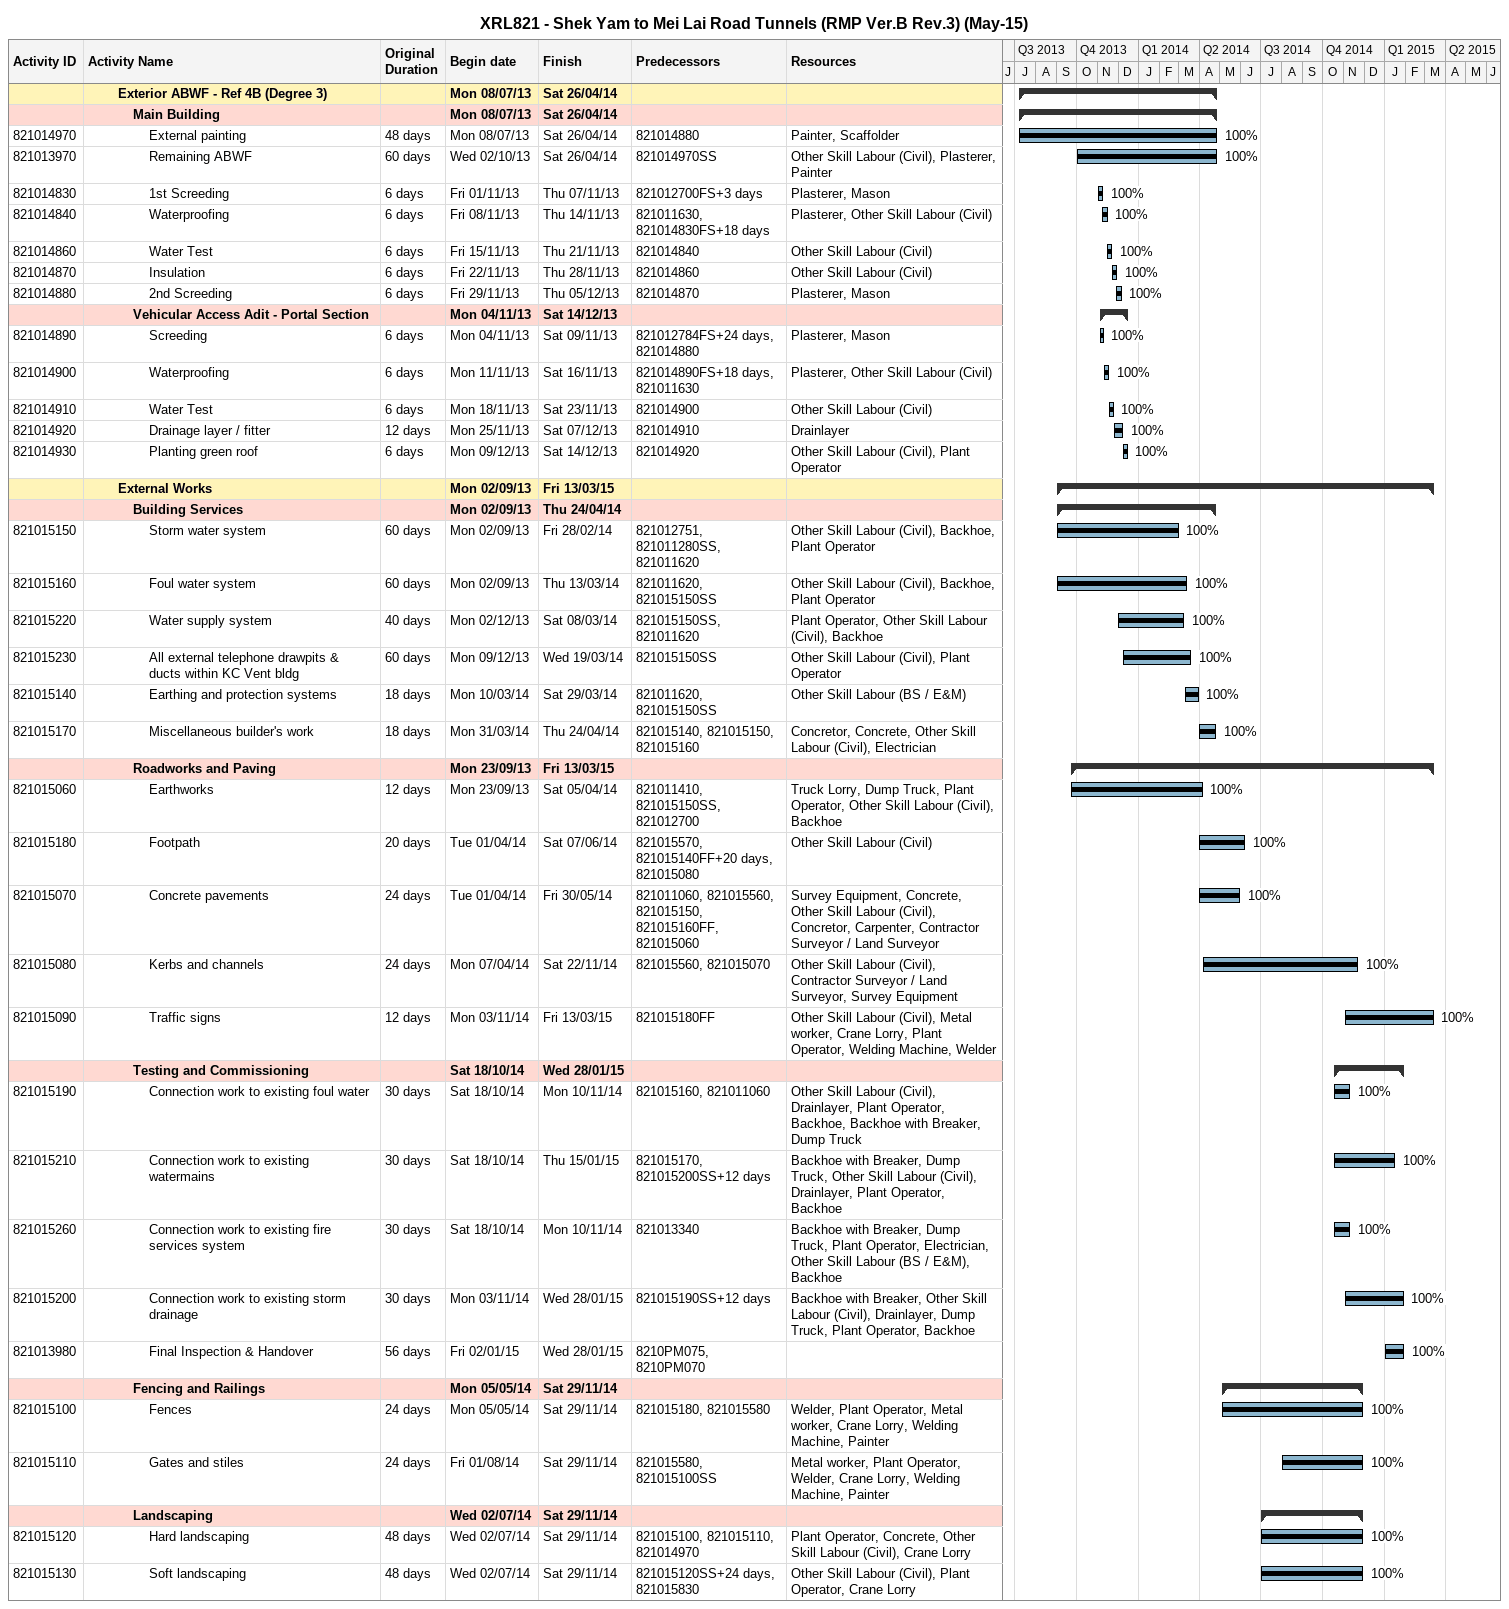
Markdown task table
XRL821 - Shek Yam to Mei Lai Road Tunnels (RMP Ver.B Rev.3) (May-15)

| ID | Level | Task | Original duration | Start | Finish | Predecessors | Resources | % complete |
|---|---|---|---|---|---|---|---|---|
|  | 3 | **Exterior ABWF - Ref 4B (Degree 3)** |  | 2013-07-08 | 2014-04-26 |  |  |  |
|  | 4 | **Main Building** |  | 2013-07-08 | 2014-04-26 |  |  |  |
| 821014970 | 5 | External painting | 48d | 2013-07-08 | 2014-04-26 | 821014880 | Painter, Scaffolder | 100 |
| 821013970 | 5 | Remaining ABWF | 60d | 2013-10-02 | 2014-04-26 | 821014970SS | Other Skill Labour (Civil), Plasterer, Painter | 100 |
| 821014830 | 5 | 1st Screeding | 6d | 2013-11-01 | 2013-11-07 | 821012700FS+3d | Plasterer, Mason | 100 |
| 821014840 | 5 | Waterproofing | 6d | 2013-11-08 | 2013-11-14 | 821011630, 821014830FS+18d | Plasterer, Other Skill Labour (Civil) | 100 |
| 821014860 | 5 | Water Test | 6d | 2013-11-15 | 2013-11-21 | 821014840 | Other Skill Labour (Civil) | 100 |
| 821014870 | 5 | Insulation | 6d | 2013-11-22 | 2013-11-28 | 821014860 | Other Skill Labour (Civil) | 100 |
| 821014880 | 5 | 2nd Screeding | 6d | 2013-11-29 | 2013-12-05 | 821014870 | Plasterer, Mason | 100 |
|  | 4 | **Vehicular Access Adit - Portal Section** |  | 2013-11-04 | 2013-12-14 |  |  |  |
| 821014890 | 5 | Screeding | 6d | 2013-11-04 | 2013-11-09 | 821012784FS+24d, 821014880 | Plasterer, Mason | 100 |
| 821014900 | 5 | Waterproofing | 6d | 2013-11-11 | 2013-11-16 | 821014890FS+18d, 821011630 | Plasterer, Other Skill Labour (Civil) | 100 |
| 821014910 | 5 | Water Test | 6d | 2013-11-18 | 2013-11-23 | 821014900 | Other Skill Labour (Civil) | 100 |
| 821014920 | 5 | Drainage layer / fitter | 12d | 2013-11-25 | 2013-12-07 | 821014910 | Drainlayer | 100 |
| 821014930 | 5 | Planting green roof | 6d | 2013-12-09 | 2013-12-14 | 821014920 | Other Skill Labour (Civil), Plant Operator | 100 |
|  | 3 | **External Works** |  | 2013-09-02 | 2015-03-13 |  |  |  |
|  | 4 | **Building Services** |  | 2013-09-02 | 2014-04-24 |  |  |  |
| 821015150 | 5 | Storm water system | 60d | 2013-09-02 | 2014-02-28 | 821012751, 821011280SS, 821011620 | Other Skill Labour (Civil), Backhoe, Plant Operator | 100 |
| 821015160 | 5 | Foul water system | 60d | 2013-09-02 | 2014-03-13 | 821011620, 821015150SS | Other Skill Labour (Civil), Backhoe, Plant Operator | 100 |
| 821015220 | 5 | Water supply system | 40d | 2013-12-02 | 2014-03-08 | 821015150SS, 821011620 | Plant Operator, Other Skill Labour (Civil), Backhoe | 100 |
| 821015230 | 5 | All external telephone drawpits & ducts within KC Vent bldg | 60d | 2013-12-09 | 2014-03-19 | 821015150SS | Other Skill Labour (Civil), Plant Operator | 100 |
| 821015140 | 5 | Earthing and protection systems | 18d | 2014-03-10 | 2014-03-29 | 821011620, 821015150SS | Other Skill Labour (BS / E&M) | 100 |
| 821015170 | 5 | Miscellaneous builder's work | 18d | 2014-03-31 | 2014-04-24 | 821015140, 821015150, 821015160 | Concretor, Concrete, Other Skill Labour (Civil), Electrician | 100 |
|  | 4 | **Roadworks and Paving** |  | 2013-09-23 | 2015-03-13 |  |  |  |
| 821015060 | 5 | Earthworks | 12d | 2013-09-23 | 2014-04-05 | 821011410, 821015150SS, 821012700 | Truck Lorry, Dump Truck, Plant Operator, Other Skill Labour (Civil), Backhoe | 100 |
| 821015180 | 5 | Footpath | 20d | 2014-04-01 | 2014-06-07 | 821015570, 821015140FF+20d, 821015080 | Other Skill Labour (Civil) | 100 |
| 821015070 | 5 | Concrete pavements | 24d | 2014-04-01 | 2014-05-30 | 821011060, 821015560, 821015150, 821015160FF, 821015060 | Survey Equipment, Concrete, Other Skill Labour (Civil), Concretor, Carpenter, Contractor Surveyor / Land Surveyor | 100 |
| 821015080 | 5 | Kerbs and channels | 24d | 2014-04-07 | 2014-11-22 | 821015560, 821015070 | Other Skill Labour (Civil), Contractor Surveyor / Land Surveyor, Survey Equipment | 100 |
| 821015090 | 5 | Traffic signs | 12d | 2014-11-03 | 2015-03-13 | 821015180FF | Other Skill Labour (Civil), Metal worker, Crane Lorry, Plant Operator, Welding Machine, Welder | 100 |
|  | 4 | **Testing and Commissioning** |  | 2014-10-18 | 2015-01-28 |  |  |  |
| 821015190 | 5 | Connection work to existing foul water | 30d | 2014-10-18 | 2014-11-10 | 821015160, 821011060 | Other Skill Labour (Civil), Drainlayer, Plant Operator, Backhoe, Backhoe with Breaker, Dump Truck | 100 |
| 821015210 | 5 | Connection work to existing watermains | 30d | 2014-10-18 | 2015-01-15 | 821015170, 821015200SS+12d | Backhoe with Breaker, Dump Truck, Other Skill Labour (Civil), Drainlayer, Plant Operator, Backhoe | 100 |
| 821015260 | 5 | Connection work to existing fire services system | 30d | 2014-10-18 | 2014-11-10 | 821013340 | Backhoe with Breaker, Dump Truck, Plant Operator, Electrician, Other Skill Labour (BS / E&M), Backhoe | 100 |
| 821015200 | 5 | Connection work to existing storm drainage | 30d | 2014-11-03 | 2015-01-28 | 821015190SS+12d | Backhoe with Breaker, Other Skill Labour (Civil), Drainlayer, Dump Truck, Plant Operator, Backhoe | 100 |
| 821013980 | 5 | Final Inspection & Handover | 56d | 2015-01-02 | 2015-01-28 | 8210PM075, 8210PM070 |  | 100 |
|  | 4 | **Fencing and Railings** |  | 2014-05-05 | 2014-11-29 |  |  |  |
| 821015100 | 5 | Fences | 24d | 2014-05-05 | 2014-11-29 | 821015180, 821015580 | Welder, Plant Operator, Metal worker, Crane Lorry, Welding Machine, Painter | 100 |
| 821015110 | 5 | Gates and stiles | 24d | 2014-08-01 | 2014-11-29 | 821015580, 821015100SS | Metal worker, Plant Operator, Welder, Crane Lorry, Welding Machine, Painter | 100 |
|  | 4 | **Landscaping** |  | 2014-07-02 | 2014-11-29 |  |  |  |
| 821015120 | 5 | Hard landscaping | 48d | 2014-07-02 | 2014-11-29 | 821015100, 821015110, 821014970 | Plant Operator, Concrete, Other Skill Labour (Civil), Crane Lorry | 100 |
| 821015130 | 5 | Soft landscaping | 48d | 2014-07-02 | 2014-11-29 | 821015120SS+24d, 821015830 | Other Skill Labour (Civil), Plant Operator, Crane Lorry | 100 |
